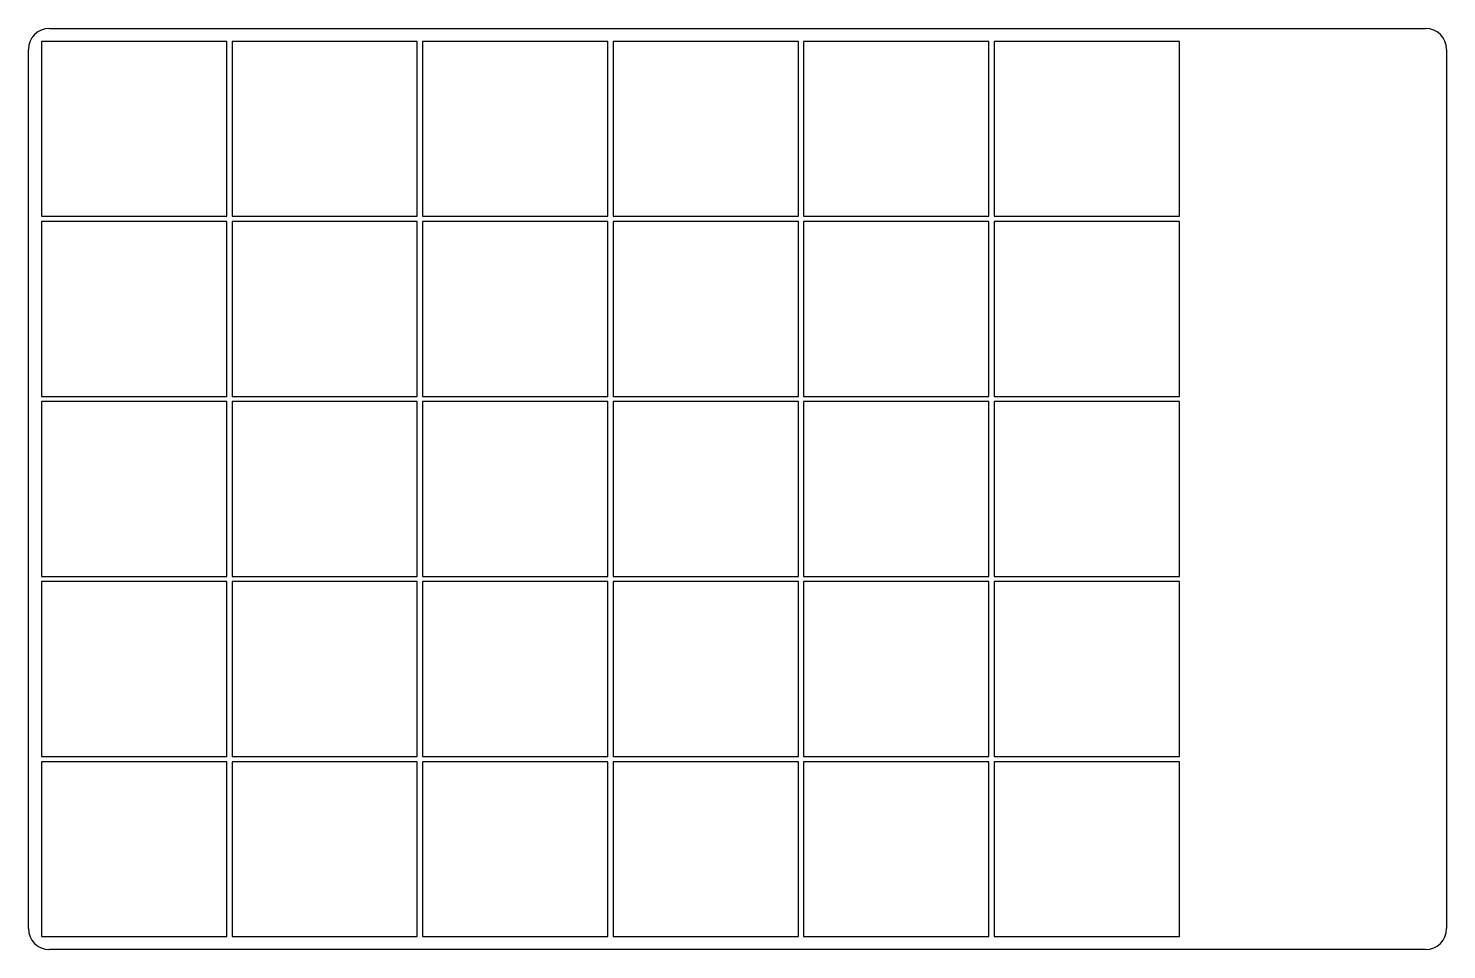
# Model space of a CAD drawing. Header units: millimetres. Extents: x 35 to 169, y -110 to -22.
import ezdxf

# ---------------------------------------------------------------- set-up
doc = ezdxf.new("R2010")
doc.units = ezdxf.units.MM

msp = doc.modelspace()

# ---------------------------------------------------------------- linework, layer by layer
for p, q in [((37, -22.5), (167, -22.5)), ((53.75, -23.75), (36.25, -23.75)), ((36.25, -23.75), (36.25, -40.25)), ((53.75, -40.25), (53.75, -23.75)), ((71.75, -23.75), (54.25, -23.75)), ((54.25, -23.75), (54.25, -40.25)), ((71.75, -40.25), (71.75, -23.75)), ((89.75, -23.75), (72.25, -23.75)), ((72.25, -23.75), (72.25, -40.25)), ((89.75, -40.25), (89.75, -23.75)), ((107.75, -23.75), (90.25, -23.75)), ((90.25, -23.75), (90.25, -40.25)), ((107.75, -40.25), (107.75, -23.75)), ((125.75, -23.75), (108.25, -23.75)), ((108.25, -23.75), (108.25, -40.25)), ((125.75, -40.25), (125.75, -23.75)), ((143.75, -23.75), (126.25, -23.75)), ((126.25, -23.75), (126.25, -40.25)), ((143.75, -40.25), (143.75, -23.75)), ((35, -107.5), (35, -24.5)), ((169, -24.5), (169, -107.5)), ((36.25, -40.25), (53.75, -40.25)), ((53.75, -40.75), (36.25, -40.75)), ((36.25, -40.75), (36.25, -57.25)), ((53.75, -57.25), (53.75, -40.75)), ((54.25, -40.25), (71.75, -40.25)), ((71.75, -40.75), (54.25, -40.75)), ((54.25, -40.75), (54.25, -57.25)), ((71.75, -57.25), (71.75, -40.75)), ((72.25, -40.25), (89.75, -40.25)), ((89.75, -40.75), (72.25, -40.75)), ((72.25, -40.75), (72.25, -57.25)), ((89.75, -57.25), (89.75, -40.75)), ((90.25, -40.25), (107.75, -40.25)), ((107.75, -40.75), (90.25, -40.75)), ((90.25, -40.75), (90.25, -57.25)), ((107.75, -57.25), (107.75, -40.75)), ((108.25, -40.25), (125.75, -40.25)), ((125.75, -40.75), (108.25, -40.75)), ((108.25, -40.75), (108.25, -57.25)), ((125.75, -57.25), (125.75, -40.75)), ((126.25, -40.25), (143.75, -40.25)), ((143.75, -40.75), (126.25, -40.75)), ((126.25, -40.75), (126.25, -57.25)), ((143.75, -57.25), (143.75, -40.75)), ((36.25, -57.25), (53.75, -57.25)), ((54.25, -57.25), (71.75, -57.25)), ((72.25, -57.25), (89.75, -57.25)), ((90.25, -57.25), (107.75, -57.25)), ((108.25, -57.25), (125.75, -57.25)), ((126.25, -57.25), (143.75, -57.25)), ((53.75, -57.75), (36.25, -57.75)), ((36.25, -57.75), (36.25, -74.25)), ((53.75, -74.25), (53.75, -57.75)), ((71.75, -57.75), (54.25, -57.75)), ((54.25, -57.75), (54.25, -74.25)), ((71.75, -74.25), (71.75, -57.75)), ((89.75, -57.75), (72.25, -57.75)), ((72.25, -57.75), (72.25, -74.25)), ((89.75, -74.25), (89.75, -57.75)), ((107.75, -57.75), (90.25, -57.75)), ((90.25, -57.75), (90.25, -74.25)), ((107.75, -74.25), (107.75, -57.75)), ((125.75, -57.75), (108.25, -57.75)), ((108.25, -57.75), (108.25, -74.25)), ((125.75, -74.25), (125.75, -57.75)), ((143.75, -57.75), (126.25, -57.75)), ((126.25, -57.75), (126.25, -74.25)), ((143.75, -74.25), (143.75, -57.75)), ((36.25, -74.25), (53.75, -74.25)), ((53.75, -74.75), (36.25, -74.75)), ((36.25, -74.75), (36.25, -91.25)), ((53.75, -91.25), (53.75, -74.75)), ((54.25, -74.25), (71.75, -74.25)), ((71.75, -74.75), (54.25, -74.75)), ((54.25, -74.75), (54.25, -91.25)), ((71.75, -91.25), (71.75, -74.75)), ((72.25, -74.25), (89.75, -74.25)), ((89.75, -74.75), (72.25, -74.75)), ((72.25, -74.75), (72.25, -91.25)), ((89.75, -91.25), (89.75, -74.75)), ((90.25, -74.25), (107.75, -74.25)), ((107.75, -74.75), (90.25, -74.75)), ((90.25, -74.75), (90.25, -91.25)), ((107.75, -91.25), (107.75, -74.75)), ((108.25, -74.25), (125.75, -74.25)), ((125.75, -74.75), (108.25, -74.75)), ((108.25, -74.75), (108.25, -91.25)), ((125.75, -91.25), (125.75, -74.75)), ((126.25, -74.25), (143.75, -74.25)), ((143.75, -74.75), (126.25, -74.75)), ((126.25, -74.75), (126.25, -91.25)), ((143.75, -91.25), (143.75, -74.75)), ((36.25, -91.25), (53.75, -91.25)), ((53.75, -91.75), (36.25, -91.75)), ((36.25, -91.75), (36.25, -108.25)), ((53.75, -108.25), (53.75, -91.75)), ((54.25, -91.25), (71.75, -91.25)), ((71.75, -91.75), (54.25, -91.75)), ((54.25, -91.75), (54.25, -108.25)), ((71.75, -108.25), (71.75, -91.75)), ((72.25, -91.25), (89.75, -91.25)), ((89.75, -91.75), (72.25, -91.75)), ((72.25, -91.75), (72.25, -108.25)), ((89.75, -108.25), (89.75, -91.75)), ((90.25, -91.25), (107.75, -91.25)), ((107.75, -91.75), (90.25, -91.75)), ((90.25, -91.75), (90.25, -108.25)), ((107.75, -108.25), (107.75, -91.75)), ((108.25, -91.25), (125.75, -91.25)), ((125.75, -91.75), (108.25, -91.75)), ((108.25, -91.75), (108.25, -108.25)), ((125.75, -108.25), (125.75, -91.75)), ((126.25, -91.25), (143.75, -91.25)), ((143.75, -91.75), (126.25, -91.75)), ((126.25, -91.75), (126.25, -108.25)), ((143.75, -108.25), (143.75, -91.75)), ((36.25, -108.25), (53.75, -108.25)), ((54.25, -108.25), (71.75, -108.25)), ((72.25, -108.25), (89.75, -108.25)), ((90.25, -108.25), (107.75, -108.25)), ((108.25, -108.25), (125.75, -108.25)), ((126.25, -108.25), (143.75, -108.25)), ((167, -109.5), (37, -109.5))]:
    msp.add_line(p, q)
for centre, start, end in [((37, -24.5), 90, 180), ((167, -24.5), 0, 90), ((37, -107.5), 180, 270), ((167, -107.5), 270, 0)]:
    msp.add_arc(centre, 2, start, end)

doc.saveas('drawing.dxf')
